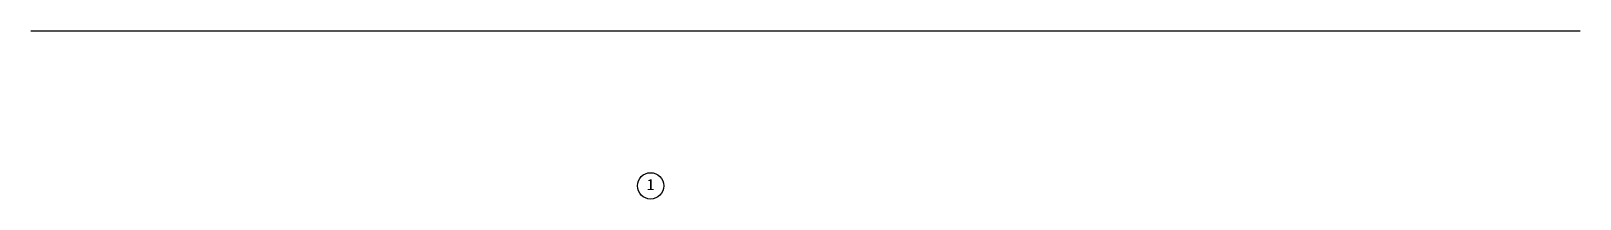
# Model space of a CAD drawing. Units: millimetres at full size, sheet at 1:100. Extents: x -15551 to 15061, y -6811 to -3490.
import ezdxf
from ezdxf.enums import TextEntityAlignment as Align

# ---------------------------------------------------------------- set-up
doc = ezdxf.new("R2010")
doc.units = ezdxf.units.MM
doc.header["$LTSCALE"] = 100
doc.layers.add('0-0', color=7, linetype='Continuous')
doc.styles.add('ＭＳ ゴシック', font='')
doc.styles.get('ＭＳ ゴシック').set_extended_font_data('MS Gothic')

msp = doc.modelspace()

# ---------------------------------------------------------------- linework, layer by layer
at = {"layer": '0-0'}
msp.add_line((-15551, -3489.8), (15061.2, -3489.8), dxfattribs=at)
at = {"layer": '0-0', "color": 2}
msp.add_circle((-3306.1, -6551), 260, dxfattribs=at)

# ---------------------------------------------------------------- texts
at = {"layer": '0-0', "style": 'ＭＳ ゴシック'}
msp.add_text('1', height=219.9, dxfattribs=at).set_placement((-3381.1, -6701), align=Align.BOTTOM_LEFT)

doc.saveas('drawing.dxf')
